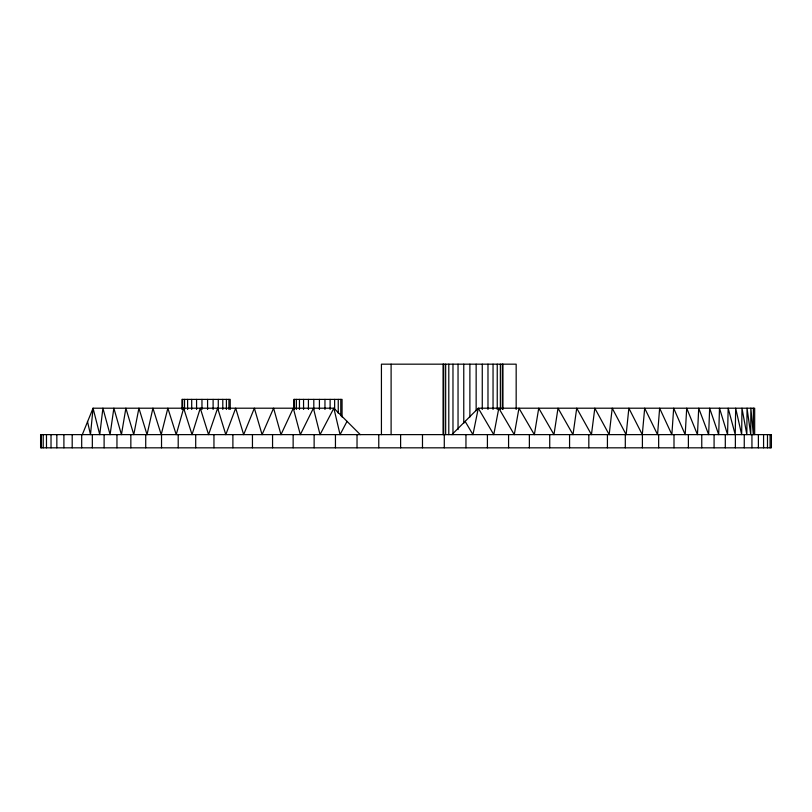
<?xml version="1.0" encoding="UTF-8"?>
<svg xmlns="http://www.w3.org/2000/svg" width="812" height="812" viewBox="0 0 812 812"><rect width="100%" height="100%" fill="white"/><g stroke="black" fill="none" stroke-linecap="round" stroke-linejoin="round"><path stroke-width="1.22" d="M753.394 408.203L753.363 434.623L750.846 408.203L750.755 434.623L747.03 408.203L746.847 434.623L741.965 408.203L741.671 434.623L735.672 408.203L735.236 434.623L728.171 408.203L727.562 434.623L719.493 408.203L718.691 434.623L709.658 408.203L708.643 434.623L698.716 408.203L697.457 434.623L686.708 408.203L685.186 434.623L673.666 408.203L671.869 434.623L659.638 408.203L657.547 434.623L644.687 408.203L642.292 434.623L628.864 408.203L626.143 434.623L612.218 408.203L609.173 434.623L594.82 408.203L591.441 434.623L576.723 408.203L573.008 434.623L558.017 408.203L553.957 434.623L538.742 408.203L534.357 434.623L518.98 408.203L514.27 434.623L498.812 408.203L493.767 434.623L478.298 408.203L451.878 434.623M754.663 434.623L754.673 408.203L478.298 408.203L472.949 434.623L465.134 421.367M82.316 434.623L93.055 408.203L333.864 408.203L360.284 434.623M347.028 421.367L340.055 434.623L333.864 408.203L320.04 434.623L313.412 408.203L300.328 434.623L293.294 408.203L280.982 434.623L273.583 408.203L262.073 434.623L254.359 408.203L243.661 434.623L235.693 408.203L225.807 434.623L217.646 408.203L208.572 434.623L200.28 408.203L192.028 434.623L183.664 408.203L176.214 434.623L167.861 408.203L161.202 434.623L152.93 408.203L147.033 434.623L138.913 408.203L133.767 434.623L125.88 408.203L121.435 434.623L113.863 408.203L110.087 434.623L102.911 408.203L99.754 434.623L93.055 408.203L90.487 434.623L87.463 421.418M770.091 434.623L770.091 447.828M767.482 434.623L767.482 447.828M763.574 434.623L763.574 447.828M758.388 434.623L758.388 447.828M751.942 434.623L751.942 447.828M744.259 434.623L744.259 447.828M735.367 434.623L735.367 447.828M725.299 434.623L725.299 447.828M714.083 434.623L714.083 447.828M701.761 434.623L701.761 447.828M688.383 434.623L688.383 447.828M674.001 434.623L674.001 447.828M658.654 434.623L658.654 447.828M642.404 434.623L642.404 447.828M625.301 434.623L625.301 447.828M607.427 434.623L607.427 447.828M588.822 434.623L588.822 447.828M569.567 434.623L569.567 447.828M549.724 434.623L549.724 447.828M529.373 434.623L529.373 447.828M516.168 409.461L516.168 364.172L381.427 364.172L381.427 434.623M508.576 434.623L508.576 447.828M502.953 364.172L502.953 409.461M502.303 364.172L502.303 409.461M500.365 364.172L500.365 409.461M497.238 364.172L497.238 409.461M493.046 364.172L493.046 409.461M487.982 364.172L487.982 409.461M487.413 434.623L487.413 447.828M482.267 364.172L482.267 409.461M476.147 364.172L476.147 410.72M469.884 364.172L469.884 417.013M465.956 434.623L465.956 447.828M463.764 364.172L463.764 423.296M458.039 364.172L458.039 429.589M452.974 364.172L452.974 434.623M448.792 364.172L448.792 434.623M445.656 364.172L445.656 434.623M444.286 434.623L444.286 447.828M443.728 364.172L443.728 434.623M443.068 364.172L443.068 434.623M422.484 434.623L422.484 447.828M400.61 434.623L400.61 447.828M391.11 364.172L391.11 434.623M378.768 434.623L378.768 447.828M357.026 434.623L357.026 447.828M342.065 417.013L342.065 399.392L293.792 399.392L293.792 409.461M340.776 399.392L340.776 415.754M338.249 399.392L338.249 413.237M335.447 434.623L335.447 447.828M334.635 399.392L334.635 409.461M330.119 399.392L330.119 409.461M324.962 399.392L324.962 409.461M319.42 399.392L319.42 409.461M314.132 434.623L314.132 447.828M313.808 399.392L313.808 409.461M308.418 399.392L308.418 409.461M303.556 399.392L303.556 409.461M299.466 399.392L299.466 409.461M296.37 399.392L296.37 409.461M294.452 399.392L294.452 409.461M293.142 434.623L293.142 447.828M272.558 434.623L272.558 447.828M252.451 434.623L252.451 447.828M232.892 434.623L232.892 447.828M230.222 409.461L230.222 399.392L181.949 399.392L181.949 409.461M228.923 399.392L228.923 409.461M226.406 399.392L226.406 409.461M222.792 399.392L222.792 409.461M218.276 399.392L218.276 409.461M213.952 434.623L213.952 447.828M213.109 399.392L213.109 409.461M207.578 399.392L207.578 409.461M201.965 399.392L201.965 409.461M196.575 399.392L196.575 409.461M195.702 434.623L195.702 447.828M191.703 399.392L191.703 409.461M187.613 399.392L187.613 409.461M184.527 399.392L184.527 409.461M182.599 399.392L182.599 409.461M178.204 434.623L178.204 447.828M161.527 434.623L161.527 447.828M145.724 434.623L145.724 447.828M130.844 434.623L130.844 447.828M116.958 434.623L116.958 447.828M104.109 434.623L104.109 447.828M92.335 434.623L92.335 447.828M81.687 434.623L81.687 447.828M72.197 434.623L72.197 447.828M63.904 434.623L63.904 447.828M56.84 434.623L56.84 447.828M51.024 434.623L51.024 447.828M46.477 434.623L46.477 447.828M43.219 434.623L43.219 447.828M41.25 434.623L41.25 447.828M771.4 434.623L40.6 434.623L40.6 447.828L771.4 447.828L771.4 434.623"/></g></svg>
